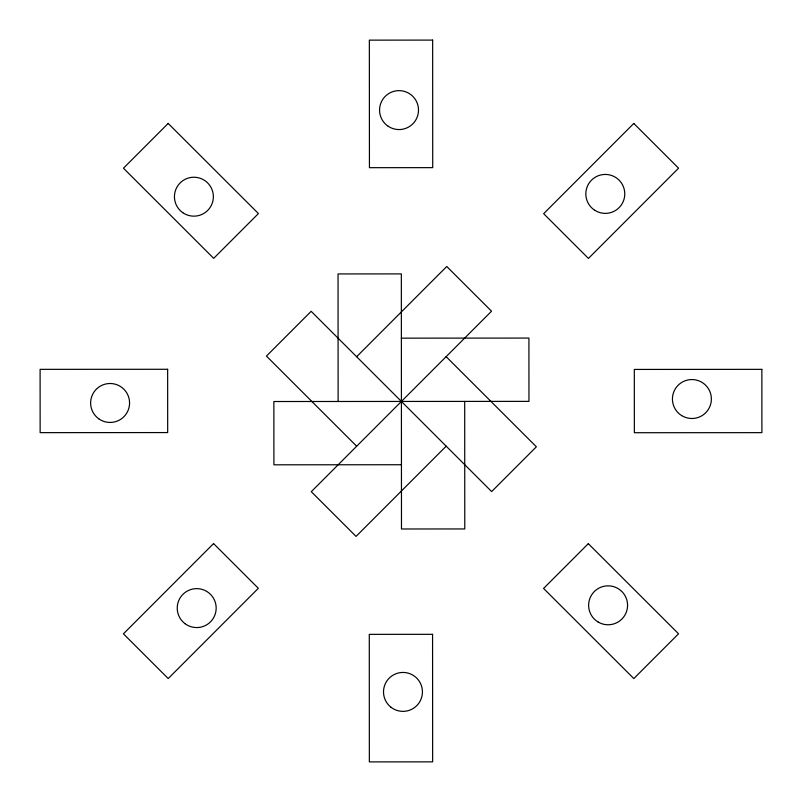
<?xml version="1.0" encoding="UTF-8"?>
<svg xmlns="http://www.w3.org/2000/svg" width="802" height="802" viewBox="0 0 802 802"><rect width="100%" height="100%" fill="white"/><g stroke="black" fill="none" stroke-linecap="round" stroke-linejoin="round"><path stroke-width="1.2" d="M356.629 356.72L446.764 266.475L491.546 311.206L311.276 491.686L356.058 536.408L446.193 446.173M401.371 338.153L528.919 338.073L528.959 401.371L273.863 401.521L273.903 464.809L401.451 464.739M446.143 356.659L536.378 446.794L491.646 491.576L311.166 311.306L266.444 356.088L356.679 446.223M464.699 401.411L464.779 528.949L401.481 528.989L401.341 273.903L338.043 273.933L338.123 401.481M168.179 123.428L123.458 168.209L213.693 258.344L258.424 213.563L168.179 123.428M213.563 543.576L123.428 633.821L168.209 678.542L258.344 588.307L213.563 543.576M633.791 123.458L543.656 213.693L588.437 258.424L678.572 168.179L633.791 123.458M588.307 543.656L543.576 588.437L633.821 678.572L678.542 633.791L588.307 543.656M432.649 40.1L369.351 40.14L369.431 167.678L432.719 167.648L432.649 40.1M167.648 369.281L40.1 369.351L40.14 432.649L167.678 432.569L167.648 369.281M761.86 369.351L634.322 369.431L634.352 432.719L761.9 432.649L761.86 369.351M432.569 634.322L369.281 634.352L369.351 761.9L432.649 761.86L432.569 634.322M391.095 707.324A19.469 19.469 0 0 0 422.273 694.482A19.469 19.469 0 0 0 395.566 673.901A19.469 19.469 0 0 0 391.095 707.324M185.072 623.715A19.469 19.469 0 0 0 216.039 610.362A19.469 19.469 0 0 0 188.991 590.222A19.469 19.469 0 0 0 185.072 623.715M98.736 418.784A19.469 19.469 0 0 0 129.473 404.91A19.469 19.469 0 0 0 102.085 385.231A19.469 19.469 0 0 0 98.736 418.784M182.806 212.69A19.469 19.469 0 0 0 213.302 198.315A19.469 19.469 0 0 0 185.603 179.087A19.469 19.469 0 0 0 182.806 212.69M388.198 126.275A19.469 19.469 0 0 0 418.454 111.388A19.469 19.469 0 0 0 390.424 92.631A19.469 19.469 0 0 0 388.198 126.275M594.743 210.264A19.469 19.469 0 0 0 624.748 194.866A19.469 19.469 0 0 0 596.417 176.58A19.469 19.469 0 0 0 594.743 210.264M681.62 415.556A19.469 19.469 0 0 0 711.364 399.667A19.469 19.469 0 0 0 682.723 381.852A19.469 19.469 0 0 0 681.62 415.556M598.091 622.001A19.469 19.469 0 0 0 627.565 605.62A19.469 19.469 0 0 0 598.633 588.287A19.469 19.469 0 0 0 598.091 622.001"/></g></svg>
